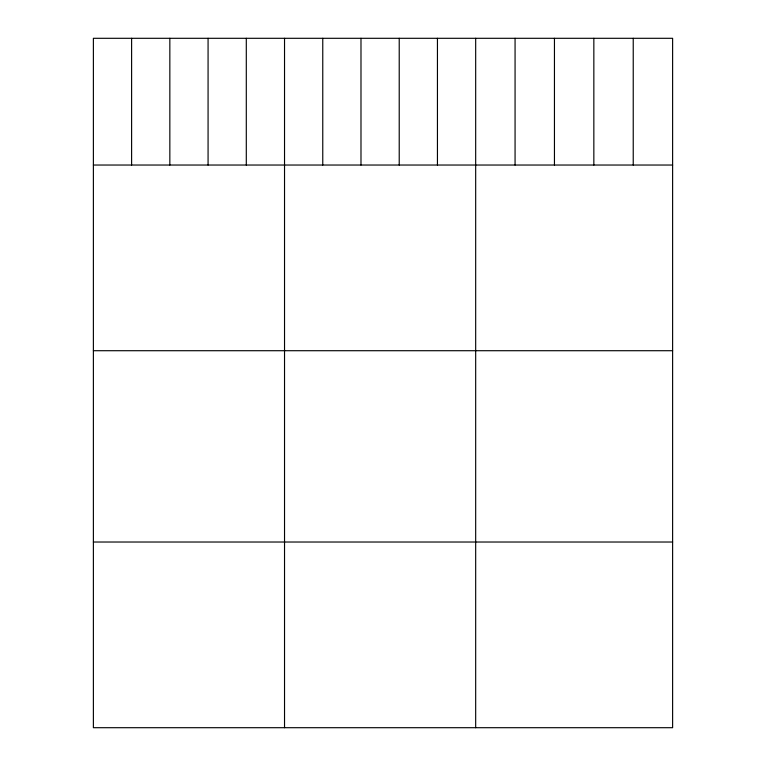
<?xml version="1.0" encoding="UTF-8"?>
<svg xmlns="http://www.w3.org/2000/svg" width="766" height="766" viewBox="0 0 766 766"><rect width="100%" height="100%" fill="white"/><g stroke="black" fill="none" stroke-linecap="round" stroke-linejoin="round"><path stroke-width="1.15" d="M672.615 165.035L672.615 727.7L93.385 727.7L93.385 38.3L672.615 38.3L672.615 165.035L93.385 165.035M93.385 350.713L672.615 350.713M93.385 542.022L672.615 542.022M633.233 38.3L633.233 165.035M593.842 38.3L593.842 165.035M554.45 38.3L554.45 165.035M515.068 38.3L515.068 165.035M475.676 38.3L475.676 727.7M437.443 38.3L437.443 165.035M399.22 38.3L399.22 165.035M360.987 38.3L360.987 165.035M322.764 38.3L322.764 165.035M284.531 38.3L284.531 727.7M246.298 38.3L246.298 165.035M208.074 38.3L208.074 165.035M169.841 38.3L169.841 165.035M131.608 38.3L131.608 165.035"/></g></svg>
